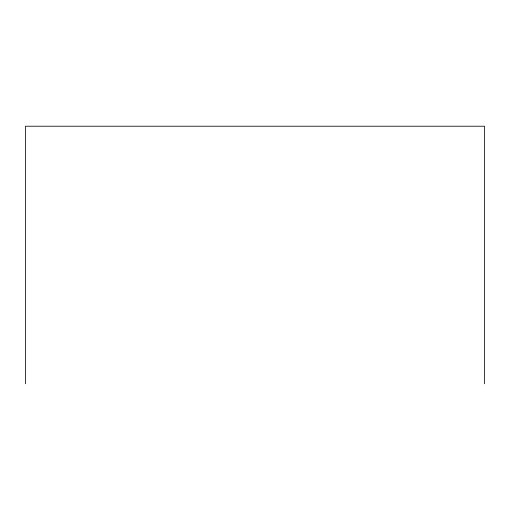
<?xml version="1.0" encoding="UTF-8"?>
<svg xmlns="http://www.w3.org/2000/svg" width="510" height="510" viewBox="0 0 510 510"><rect width="100%" height="100%" fill="white"/><g stroke="black" fill="none" stroke-linecap="round" stroke-linejoin="round"><path stroke-width="0.76" d="M484.5 383.781L484.5 126.219L25.5 126.219L25.5 383.781"/></g></svg>
